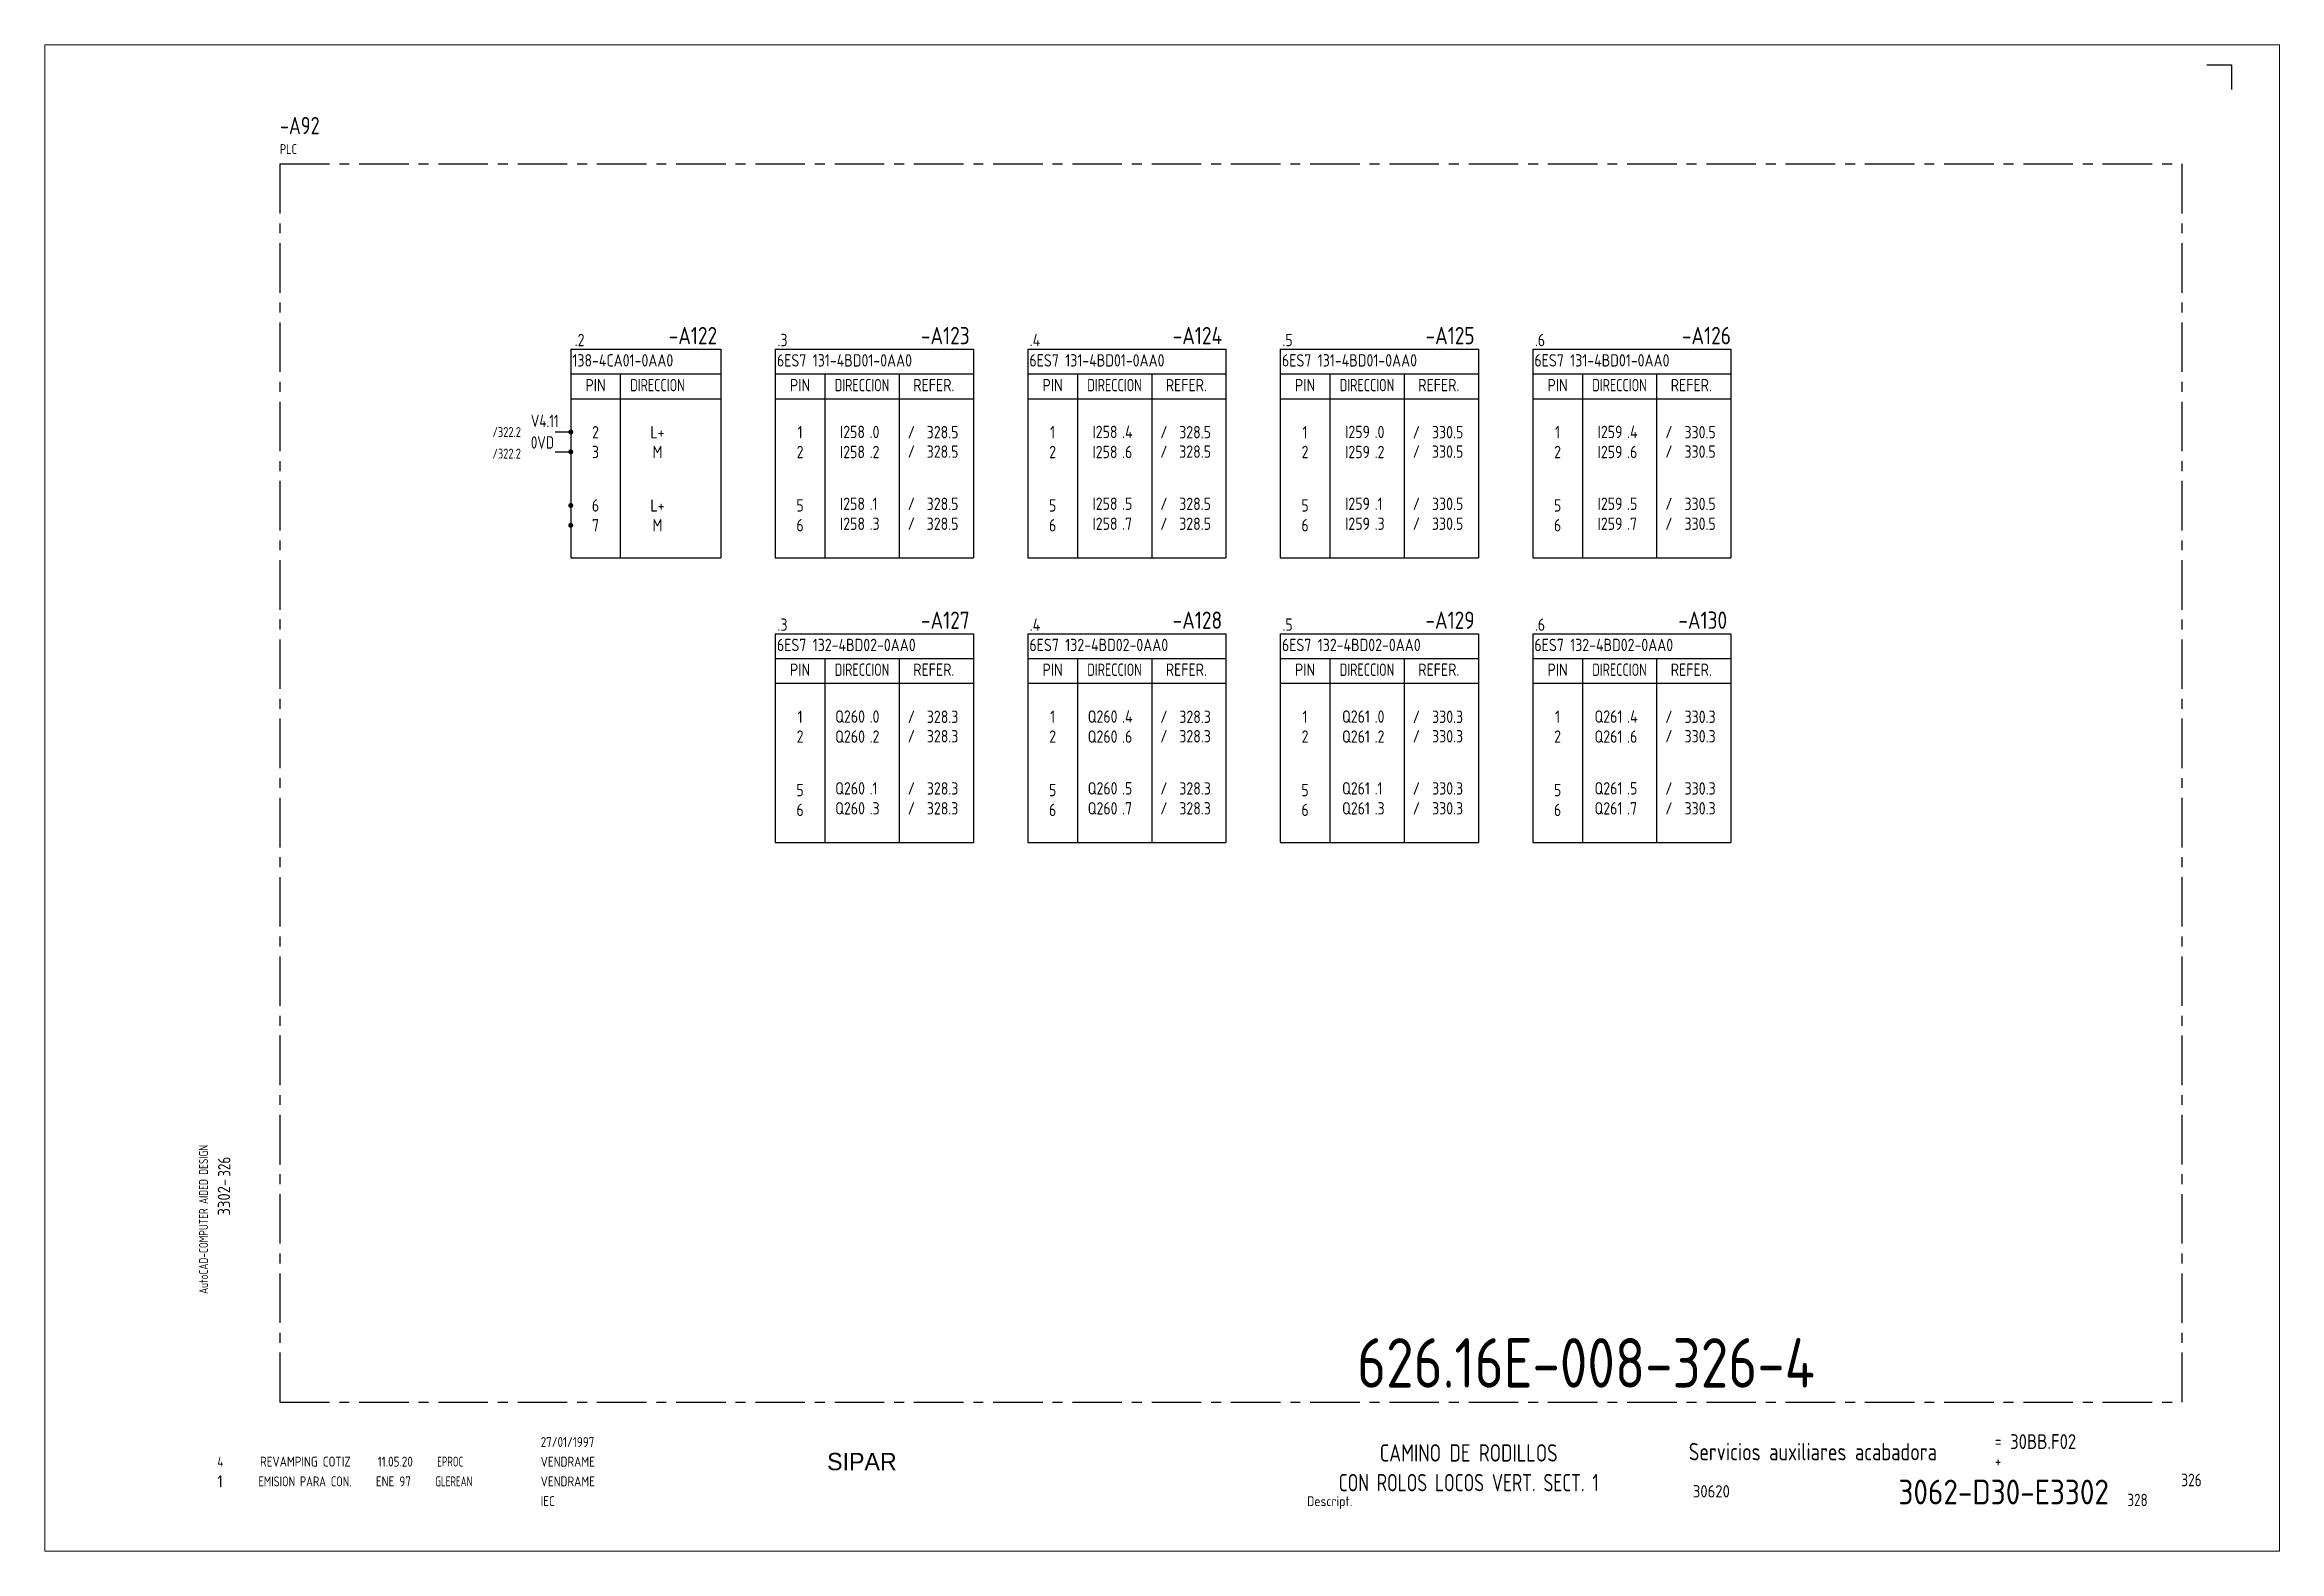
# Paper-space layout 'Presentación1' of a CAD drawing. Extents: x -22 to 430, y -3 to 301.
# The model-space entities are those that its viewports show. They can reach past a viewport. Long polylines and large blocks are cut down to what shows.
import ezdxf
from ezdxf.enums import TextEntityAlignment as Align

# ---------------------------------------------------------------- set-up
doc = ezdxf.new("R2010")
doc.units = 0
doc.header["$LTSCALE"] = 8
doc.header["$MEASUREMENT"] = 0
doc.linetypes.add('CENTER', pattern=[2, 1.25, -0.25, 0.25, -0.25])
doc.layers.get('0').update_dxf_attribs({"linetype": 'CONTINUOUS'})
doc.layers.add('CART', color=7, linetype='CONTINUOUS')
doc.styles.add('DIN', font='DIN', dxfattribs={"width": 0.85})
doc.styles.add('UNIV', font='UNIV')

# ---------------------------------------------------------------- blocks, each defined once
blk = doc.blocks.new('WB-FG100')
at = {"layer": 'CART', "color": 1}
for p, q in [((415, 297), (420, 297)), ((420, 297), (420, 292))]:
    blk.add_line(p, q, dxfattribs=at)
at = {"layer": 'CART', "color": 1, "style": 'DIN', "width": 0.8}
blk.add_text('AutoCAD-COMPUTER AIDED DESIGN', height=1.8, rotation=90, dxfattribs=at).set_placement((11.47, 48.84))
at = {"layer": 'CART', "color": 3, "style": 'DIN', "width": 0.8}
for s, p in [('=', (372.24, 17.91)), ('+', (372.24, 13.87))]:
    blk.add_text(s, height=2.5, dxfattribs=at).set_placement(p)
at = {"layer": 'CART', "color": 7, "style": 'DIN', "width": 0.9}
blk.add_attdef('FILE', text='', height=2.5, rotation=90, dxfattribs=at).set_placement((15.95, 68.38), align=Align.CENTER)
for tag, p in [('MOD-3', (13.92, 19)), ('MOD-2', (13.92, 15)), ('MOD-1', (13.92, 11)), ('NR.COMMESSA', (315, 9))]:
    blk.add_attdef(tag, text='', height=2.5, dxfattribs=at).set_placement(p, align=Align.MIDDLE)
at = {"layer": 'CART', "color": 7, "style": 'DIN'}
for tag, width, p in [('REV-3', 0.9, (21.66, 19)), ('DATA-3', 0.9, (45.37, 19)), ('NOME-3', 0.9, (57.37, 19)), ('REV-2', 0.9, (21.66, 15)), ('DATA-2', 0.9, (45.37, 15)), ('NOME-2', 0.9, (57.37, 15)), ('REV-1', 0.9, (21.66, 11)), ('DATA-1', 0.9, (45.37, 11)), ('NOME-1', 0.7, (57.37, 11))]:
    blk.add_attdef(tag, text='', height=2, dxfattribs=dict(at, width=width)).set_placement(p, align=Align.MIDDLE_LEFT)
at = {"layer": 'CART', "color": 7, "style": 'DIN', "width": 0.9}
for tag, p, height in [('DATA', (78.64, 17.94), 2), ('ESECUTORE', (78.64, 13.97), 2), ('CONTROLLORE', (78.64, 9.99), 2), ('NORMA', (78.64, 6.01), 2), ('SEGUE', (398.93, 5.65), 2.8)]:
    blk.add_attdef(tag, p, '', height=height, dxfattribs=at)
at = {"layer": 'CART', "color": 2, "style": 'DIN', "width": 0.9}
for tag, p in [('TITOLO-1/3', (266.5, 18.23)), ('TITOLO-2/3', (266.5, 13.18)), ('TITOLO-1/2', (266.5, 15.73)), ('TITOLO-3/3', (266.5, 8.13)), ('TITOLO-2/2', (266.5, 10.68))]:
    blk.add_attdef(tag, text='', height=3.5, dxfattribs=at).set_placement(p, align=Align.MIDDLE)
at = {"layer": 'CART', "color": 3, "style": 'DIN', "width": 0.9}
blk.add_attdef('ASSIEME', text='', height=3.5, dxfattribs=at).set_placement((334, 17), align=Align.MIDDLE)
at = {"layer": 'CART', "color": 3, "style": 'DIN', "width": 0.85}
for tag, p in [('=', (375.33, 16.63)), ('+', (375.33, 12.76))]:
    blk.add_attdef(tag, text='', height=3, dxfattribs=at).set_placement(p, align=Align.BOTTOM_LEFT)
at = {"layer": 'CART', "color": 2, "style": 'DIN', "width": 0.9}
blk.add_attdef('DISEGNO', text='', height=5, dxfattribs=at).set_placement((395.27, 6.35), align=Align.RIGHT)
at = {"layer": 'CART', "color": 3, "style": 'DIN', "width": 0.9}
blk.add_attdef('FOGLIO', text='', height=2.8, dxfattribs=at).set_placement((414.2, 9.56), align=Align.RIGHT)
at = {"layer": 'CART', "color": 1, "style": 'DIN', "width": 0.9}
blk.add_attdef('TIPOLOGIA', (233.37, 6), '', height=2, dxfattribs=at)

msp = doc.modelspace()

# ---------------------------------------------------------------- linework, layer by layer
at = {"color": 3, "linetype": 'CENTER'}
for p, q in [((596, 277), (980, 277)), ((596, 277), (596, 27)), ((980, 277), (980, 27)), ((596, 27), (980, 27))]:
    msp.add_line(p, q, dxfattribs=at)
at = {"color": 3}
for p, q in [((654.72, 239.59), (654.72, 197.46)), ((654.72, 239.59), (685.04, 239.59)), ((685.04, 239.59), (685.04, 197.46)), ((696.02, 239.59), (736.02, 239.59)), ((696.02, 239.59), (696.02, 197.46)), ((736.02, 239.59), (736.02, 197.46)), ((747, 239.59), (747, 197.46)), ((747, 239.59), (787, 239.59)), ((787, 239.59), (787, 197.46)), ((797.97, 239.59), (837.97, 239.59)), ((797.97, 239.59), (797.97, 197.46)), ((837.97, 239.59), (837.97, 197.46)), ((848.95, 239.59), (888.95, 239.59)), ((848.95, 239.59), (848.95, 197.46)), ((888.95, 239.59), (888.95, 197.46)), ((654.72, 234.59), (685.04, 234.59)), ((664.72, 234.59), (664.72, 197.46)), ((696.02, 234.59), (736.02, 234.59)), ((706.02, 234.59), (706.02, 197.46)), ((721.02, 234.59), (721.02, 197.46)), ((747, 234.59), (787, 234.59)), ((757, 234.59), (757, 197.46)), ((772, 234.59), (772, 197.46)), ((797.97, 234.59), (837.97, 234.59)), ((807.97, 234.59), (807.97, 197.46)), ((822.97, 234.59), (822.97, 197.46)), ((848.95, 234.59), (888.95, 234.59)), ((858.95, 234.59), (858.95, 197.46)), ((873.95, 234.59), (873.95, 197.46)), ((654.72, 229.59), (685.04, 229.59)), ((696.02, 229.59), (736.02, 229.59)), ((747, 229.59), (787, 229.59)), ((797.97, 229.59), (837.97, 229.59)), ((848.95, 229.59), (888.95, 229.59)), ((654.72, 197.46), (685.04, 197.46)), ((696.02, 197.46), (736.02, 197.46)), ((747, 197.46), (787, 197.46)), ((797.97, 197.46), (837.97, 197.46)), ((848.95, 197.46), (888.95, 197.46)), ((696.02, 182.13), (696.02, 140)), ((696.02, 182.13), (736.02, 182.13)), ((736.02, 182.13), (736.02, 140)), ((747, 182.13), (787, 182.13)), ((747, 182.13), (747, 140)), ((787, 182.13), (787, 140)), ((797.97, 182.13), (837.97, 182.13)), ((797.97, 182.13), (797.97, 140)), ((837.97, 182.13), (837.97, 140)), ((848.95, 182.13), (888.95, 182.13)), ((848.95, 182.13), (848.95, 140)), ((888.95, 182.13), (888.95, 140)), ((696.02, 177.13), (736.02, 177.13)), ((706.02, 177.13), (706.02, 140)), ((721.02, 177.13), (721.02, 140)), ((747, 177.13), (787, 177.13)), ((757, 177.13), (757, 140)), ((772, 177.13), (772, 140)), ((797.97, 177.13), (837.97, 177.13)), ((807.97, 177.13), (807.97, 140)), ((822.97, 177.13), (822.97, 140)), ((848.95, 177.13), (888.95, 177.13)), ((858.95, 177.13), (858.95, 140)), ((873.95, 177.13), (873.95, 140)), ((696.02, 172.13), (736.02, 172.13)), ((747, 172.13), (787, 172.13)), ((797.97, 172.13), (837.97, 172.13)), ((848.95, 172.13), (888.95, 172.13)), ((696.02, 140), (736.02, 140)), ((747, 140), (787, 140)), ((797.97, 140), (837.97, 140)), ((848.95, 140), (888.95, 140))]:
    msp.add_line(p, q, dxfattribs=at)
for p, q in [((654.72, 222.87), (651.6, 222.87)), ((651.6, 218.87), (654.72, 218.87))]:
    msp.add_line(p, q)
at = {"linetype": 'Continuous', "const_width": 0.5}
for points in [[(654.47, 222.87, 1), (654.97, 222.87, 1)], [(654.47, 218.87, 1), (654.97, 218.87, 1)], [(654.47, 208.03, 1), (654.97, 208.03, 1)], [(654.47, 204.03, 1), (654.97, 204.03, 1)]]:
    msp.add_lwpolyline(points, format="xyb", close=True, dxfattribs=at)

# ---------------------------------------------------------------- block references
at = {"layer": 'CART'}
ref = msp.add_blockref('WB-FG100', (570, 0), dxfattribs=at)
ref.add_attrib('TIPOLOGIA', 'Descript.', (803.37, 6), dxfattribs={"color": 1, "height": 2, "style": 'DIN', "width": 0.9})
ref.add_attrib('ASSIEME', 'Servicios auxiliares acabadora', dxfattribs={"color": 3, "height": 3.5, "style": 'DIN', "width": 0.8}).set_placement((905.5, 17), align=Align.MIDDLE)
ref.add_attrib('=', '30BB.F02', dxfattribs={"color": 3, "height": 3, "style": 'DIN', "width": 0.85}).set_placement((945.33, 16.63), align=Align.BOTTOM_LEFT)
ref.add_attrib('NR.COMMESSA', '30620', dxfattribs={"color": 7, "height": 2.5, "style": 'DIN', "width": 0.9}).set_placement((885, 9), align=Align.MIDDLE)
ref.add_attrib('DISEGNO', '3062-D30-E3302', dxfattribs={"color": 2, "height": 5, "style": 'DIN', "width": 0.9}).set_placement((965.27, 6.35), align=Align.RIGHT)
ref.add_attrib('DATA', '27/01/1997', (648.64, 17.94), dxfattribs={"color": 7, "height": 2, "style": 'DIN', "width": 0.85})
ref.add_attrib('ESECUTORE', 'VENDRAME', (648.64, 13.97), dxfattribs={"color": 7, "height": 2, "style": 'DIN', "width": 0.85})
ref.add_attrib('CONTROLLORE', 'VENDRAME', (648.64, 9.99), dxfattribs={"color": 7, "height": 2, "style": 'DIN', "width": 0.85})
ref.add_attrib('NORMA', 'IEC', (648.64, 6.01), dxfattribs={"color": 7, "height": 2, "style": 'DIN', "width": 0.85})
ref.add_attrib('MOD-1', '1', dxfattribs={"color": 7, "height": 2.5, "style": 'DIN', "width": 0.9}).set_placement((583.92, 11), align=Align.MIDDLE)
ref.add_attrib('REV-1', 'EMISION PARA CON.', dxfattribs={"color": 7, "height": 2, "style": 'DIN', "width": 0.8}).set_placement((591.66, 11), align=Align.MIDDLE_LEFT)
ref.add_attrib('DATA-1', 'ENE 97', dxfattribs={"color": 7, "height": 2, "style": 'DIN', "width": 0.85}).set_placement((615.37, 11), align=Align.MIDDLE_LEFT)
ref.add_attrib('NOME-1', 'GLEREAN', dxfattribs={"color": 7, "height": 2, "style": 'DIN', "width": 0.7}).set_placement((627.37, 11), align=Align.MIDDLE_LEFT)
ref.add_attrib('FILE', '3302-', dxfattribs={"color": 7, "height": 2.5, "rotation": 90, "style": 'DIN', "width": 0.9}).set_placement((585.95, 68.38), align=Align.CENTER)

# ---------------------------------------------------------------- texts
at = {"color": 3, "style": 'DIN', "width": 0.8}
msp.add_text('-A92', height=3.5, dxfattribs=at).set_placement((596, 283))
at = {"style": 'DIN'}
for s, height, width, p in [('PLC', 2, 0.8, (596, 279)), ('138-4CA01-0AA0', 2.5, 0.85, (655.05, 236.09)), ('6ES7 131-4BD01-0AA0', 2.5, 0.85, (696.34, 236.09)), ('6ES7 131-4BD01-0AA0', 2.5, 0.85, (747.32, 236.09)), ('6ES7 131-4BD01-0AA0', 2.5, 0.85, (798.3, 236.09)), ('6ES7 131-4BD01-0AA0', 2.5, 0.85, (849.27, 236.09)), ('V4.11', 2.5, 0.8, (646.66, 223.87)), ('0VD', 2.5, 0.8, (646.66, 219.52)), ('.0', 2.5, 0.85, (715.05, 221.64)), ('.4', 2.5, 0.85, (766.03, 221.64)), ('.0', 2.5, 0.85, (817.01, 221.64)), ('.4', 2.5, 0.85, (867.99, 221.64)), ('.2', 2.5, 0.85, (715.05, 217.59)), ('.6', 2.5, 0.85, (766.03, 217.59)), ('.2', 2.5, 0.85, (817.01, 217.59)), ('.6', 2.5, 0.85, (867.99, 217.59)), ('.1', 2.5, 0.85, (715.05, 207.14)), ('.5', 2.5, 0.85, (766.03, 207.14)), ('.1', 2.5, 0.85, (817.01, 207.14)), ('.5', 2.5, 0.85, (867.99, 207.14)), ('.3', 2.5, 0.85, (715.05, 203.1)), ('.7', 2.5, 0.85, (766.03, 203.1)), ('.3', 2.5, 0.85, (817.01, 203.1)), ('.7', 2.5, 0.85, (867.99, 203.1)), ('6ES7 132-4BD02-0AA0', 2.5, 0.85, (696.34, 178.63)), ('6ES7 132-4BD02-0AA0', 2.5, 0.85, (747.32, 178.63)), ('6ES7 132-4BD02-0AA0', 2.5, 0.85, (798.3, 178.63)), ('6ES7 132-4BD02-0AA0', 2.5, 0.85, (849.27, 178.63)), ('.0', 2.5, 0.85, (715.05, 164.17)), ('.2', 2.5, 0.85, (715.05, 160.13)), ('.4', 2.5, 0.85, (766.03, 164.17)), ('.6', 2.5, 0.85, (766.03, 160.13)), ('.0', 2.5, 0.85, (817.01, 164.17)), ('.2', 2.5, 0.85, (817.01, 160.13)), ('.4', 2.5, 0.85, (867.99, 164.17)), ('.6', 2.5, 0.85, (867.99, 160.13)), ('.1', 2.5, 0.85, (715.05, 149.68)), ('.5', 2.5, 0.85, (766.03, 149.68)), ('.1', 2.5, 0.85, (817.01, 149.68)), ('.5', 2.5, 0.85, (867.99, 149.68)), ('.3', 2.5, 0.85, (715.05, 145.64)), ('.7', 2.5, 0.85, (766.03, 145.64)), ('.3', 2.5, 0.85, (817.01, 145.64)), ('.7', 2.5, 0.85, (867.99, 145.64)), ('328', 2.5, 0.8, (969, 6))]:
    msp.add_text(s, height=height, dxfattribs=dict(at, width=width)).set_placement(p)
at = {"color": 3, "style": 'DIN'}
for s, height, width, p in [('-A122', 3.5, 0.85, (684.27, 240.59)), ('-A123', 3.5, 0.85, (735.25, 240.59)), ('-A124', 3.5, 0.85, (786.22, 240.59)), ('-A125', 3.5, 0.85, (837.2, 240.59)), ('-A126', 3.5, 0.85, (888.95, 240.59)), ('-A127', 3.5, 0.85, (735.25, 183.13)), ('-A128', 3.5, 0.85, (786.22, 183.13)), ('-A129', 3.5, 0.85, (837.2, 183.13)), ('-A130', 3.5, 0.85, (888.18, 183.13)), ('326', 2.56, 0.8, (984, 10))]:
    msp.add_text(s, height=height, dxfattribs=dict(at, width=width)).set_placement(p, align=Align.RIGHT)
at = {"style": 'DIN', "width": 0.85}
for s, p in [('.2', (656.51, 240.19)), ('.3', (697.47, 240.19)), ('.4', (748.45, 240.19)), ('.5', (799.43, 240.19)), ('.6', (850.4, 240.19)), ('PIN', (659.72, 231.09)), ('PIN', (701.02, 231.09)), ('REFER.', (728.02, 231.09)), ('PIN', (752, 231.09)), ('REFER.', (779, 231.09)), ('PIN', (802.97, 231.09)), ('REFER.', (829.97, 231.09)), ('PIN', (853.95, 231.09)), ('REFER.', (880.95, 231.09)), ('2', (659.72, 221.59)), ('L+', (672.22, 221.59)), ('1', (701.02, 221.59)), ('/', (723.48, 221.59)), ('328.5', (729.79, 221.59)), ('1', (752, 221.59)), ('/', (774.46, 221.59)), ('328.5', (780.77, 221.59)), ('1', (802.97, 221.59)), ('/', (825.44, 221.59)), ('330.5', (831.75, 221.59)), ('1', (853.95, 221.59)), ('/', (876.42, 221.59)), ('330.5', (882.73, 221.59)), ('3', (659.72, 217.59)), ('M', (672.22, 217.59)), ('2', (701.02, 217.59)), ('/', (723.48, 217.66)), ('328.5', (729.79, 217.66)), ('2', (752, 217.59)), ('/', (774.46, 217.66)), ('328.5', (780.77, 217.66)), ('2', (802.97, 217.59)), ('/', (825.44, 217.66)), ('330.5', (831.75, 217.66)), ('2', (853.95, 217.59)), ('/', (876.42, 217.66)), ('330.5', (882.73, 217.66)), ('6', (659.72, 206.8)), ('L+', (672.22, 206.8)), ('5', (701.02, 206.8)), ('/', (723.48, 207.12)), ('328.5', (729.79, 207.12)), ('5', (752, 206.8)), ('/', (774.46, 207.12)), ('328.5', (780.77, 207.12)), ('5', (802.97, 206.8)), ('/', (825.44, 207.12)), ('330.5', (831.75, 207.12)), ('5', (853.95, 206.8)), ('/', (876.42, 207.12)), ('330.5', (882.73, 207.12)), ('7', (659.72, 202.8)), ('M', (672.22, 202.8)), ('6', (701.02, 202.8)), ('/', (723.48, 203.1)), ('328.5', (729.79, 203.1)), ('6', (752, 202.8)), ('/', (774.46, 203.1)), ('328.5', (780.77, 203.1)), ('6', (802.97, 202.8)), ('/', (825.44, 203.1)), ('330.5', (831.75, 203.1)), ('6', (853.95, 202.8)), ('/', (876.42, 203.1)), ('330.5', (882.73, 203.1)), ('.3', (697.47, 182.73)), ('.4', (748.45, 182.73)), ('.5', (799.43, 182.73)), ('.6', (850.4, 182.73)), ('PIN', (701.02, 173.63)), ('REFER.', (728.02, 173.63)), ('PIN', (752, 173.63)), ('REFER.', (779, 173.63)), ('PIN', (802.97, 173.63)), ('REFER.', (829.97, 173.63)), ('PIN', (853.95, 173.63)), ('REFER.', (880.95, 173.63)), ('2', (701.02, 160.13)), ('1', (701.02, 164.13)), ('/', (723.48, 164.12)), ('/', (723.48, 160.2)), ('328.3', (729.79, 164.12)), ('328.3', (729.79, 160.2)), ('2', (752, 160.13)), ('1', (752, 164.13)), ('/', (774.46, 164.12)), ('/', (774.46, 160.2)), ('328.3', (780.77, 164.12)), ('328.3', (780.77, 160.2)), ('2', (802.97, 160.13)), ('1', (802.97, 164.13)), ('/', (825.44, 164.12)), ('/', (825.44, 160.2)), ('330.3', (831.75, 164.12)), ('330.3', (831.75, 160.2)), ('2', (853.95, 160.13)), ('1', (853.95, 164.13)), ('/', (876.42, 164.12)), ('/', (876.42, 160.2)), ('330.3', (882.73, 164.12)), ('330.3', (882.73, 160.2)), ('5', (701.02, 149.33)), ('/', (723.48, 149.66)), ('328.3', (729.79, 149.66)), ('5', (752, 149.33)), ('/', (774.46, 149.66)), ('328.3', (780.77, 149.66)), ('5', (802.97, 149.33)), ('/', (825.44, 149.66)), ('330.3', (831.75, 149.66)), ('5', (853.95, 149.33)), ('/', (876.42, 149.66)), ('330.3', (882.73, 149.66)), ('6', (701.02, 145.33)), ('/', (723.48, 145.64)), ('328.3', (729.79, 145.64)), ('6', (752, 145.33)), ('/', (774.46, 145.64)), ('328.3', (780.77, 145.64)), ('6', (802.97, 145.33)), ('/', (825.44, 145.64)), ('330.3', (831.75, 145.64)), ('6', (853.95, 145.33)), ('/', (876.42, 145.64)), ('330.3', (882.73, 145.64))]:
    msp.add_text(s, height=2.5, dxfattribs=at).set_placement(p, align=Align.CENTER)
at = {"style": 'DIN', "width": 0.596129}
for p, p2 in [((666.72, 231.09), (677.72, 231.09)), ((708.02, 231.09), (719.02, 231.09)), ((759, 231.09), (770, 231.09)), ((809.97, 231.09), (820.97, 231.09)), ((860.95, 231.09), (871.95, 231.09)), ((708.02, 173.63), (719.02, 173.63)), ((759, 173.63), (770, 173.63)), ((809.97, 173.63), (820.97, 173.63)), ((860.95, 173.63), (871.95, 173.63))]:
    msp.add_text('DIRECCION', height=2.5, dxfattribs=at).set_placement(p, p2, align=Align.FIT)
at = {"style": 'DIN'}
for s, height, width, p in [('/322.2', 2, 0.8, (644.66, 221.87)), ('I258', 2.5, 0.85, (714.12, 221.64)), ('I258', 2.5, 0.85, (765.1, 221.64)), ('I259', 2.5, 0.85, (816.07, 221.64)), ('I259', 2.5, 0.85, (867.05, 221.64)), ('/322.2', 2, 0.8, (644.66, 217.52)), ('I258', 2.5, 0.85, (714.12, 217.59)), ('I258', 2.5, 0.85, (765.1, 217.59)), ('I259', 2.5, 0.85, (816.07, 217.59)), ('I259', 2.5, 0.85, (867.05, 217.59)), ('I258', 2.5, 0.85, (714.12, 207.14)), ('I258', 2.5, 0.85, (765.1, 207.14)), ('I259', 2.5, 0.85, (816.07, 207.14)), ('I259', 2.5, 0.85, (867.05, 207.14)), ('I258', 2.5, 0.85, (714.12, 203.1)), ('I258', 2.5, 0.85, (765.1, 203.1)), ('I259', 2.5, 0.85, (816.07, 203.1)), ('I259', 2.5, 0.85, (867.05, 203.1)), ('Q260', 2.5, 0.85, (714.12, 164.17)), ('Q260', 2.5, 0.85, (714.12, 160.13)), ('Q260', 2.5, 0.85, (765.1, 164.17)), ('Q260', 2.5, 0.85, (765.1, 160.13)), ('Q261', 2.5, 0.85, (816.07, 164.17)), ('Q261', 2.5, 0.85, (816.07, 160.13)), ('Q261', 2.5, 0.85, (867.05, 164.17)), ('Q261', 2.5, 0.85, (867.05, 160.13)), ('Q260', 2.5, 0.85, (714.12, 149.68)), ('Q260', 2.5, 0.85, (765.1, 149.68)), ('Q261', 2.5, 0.85, (816.07, 149.68)), ('Q261', 2.5, 0.85, (867.05, 149.68)), ('Q260', 2.5, 0.85, (714.12, 145.64)), ('Q260', 2.5, 0.85, (765.1, 145.64)), ('Q261', 2.5, 0.85, (816.07, 145.64)), ('Q261', 2.5, 0.85, (867.05, 145.64))]:
    msp.add_text(s, height=height, dxfattribs=dict(at, width=width)).set_placement(p, align=Align.RIGHT)
at = {"style": 'DIN', "width": 0.8}
msp.add_text('326', height=2.5, rotation=90, dxfattribs=at).set_placement((586, 72.5))
at = {"color": 3, "style": 'DIN'}
for s, width, p in [('CAMINO DE RODILLOS', 0.8, (836, 15)), ('CON ROLOS LOCOS VERT. SECT. 1', 0.75, (836, 9))]:
    msp.add_text(s, height=3.5, dxfattribs=dict(at, width=width)).set_placement(p, align=Align.CENTER)
at = {"linetype": 'Continuous', "style": 'DIN'}
for s, width, p in [('4', 0.85, (583.36, 13.99)), ('REVAMPING COTIZ', 0.85, (591.99, 13.99)), ('11.05.20', 0.85, (615.74, 13.99)), ('EPROC', 0.7, (627.74, 13.99))]:
    msp.add_text(s, height=2, dxfattribs=dict(at, width=width)).set_placement(p)
at = {"color": 2, "insert": (813.47, 39.92), "char_height": 10, "width": 111.0411, "attachment_point": 1, "style": 'DIN'}
msp.add_mtext('626.16E-008-326-4', dxfattribs=at)
at = {"layer": 'CART', "color": 2, "linetype": 'Continuous', "style": 'UNIV'}
msp.add_text('SIPAR', height=3.5, dxfattribs=at).set_placement((713.5, 13.25), align=Align.CENTER)

psp = doc.layouts.new('Presentación1')

# ---------------------------------------------------------------- viewports
at = {"layer": '0', "linetype": 'Continuous'}
psp.add_viewport(center=(204.03, 148.98), size=(451.16, 304.1975), view_center_point=(774.09, 148.98), view_height=304.1979, dxfattribs=at)

doc.saveas('drawing.dxf')
